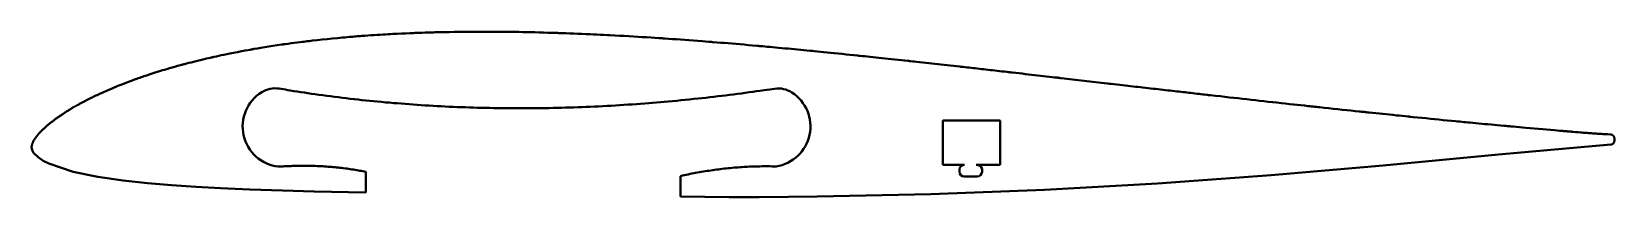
# Model space of a CAD drawing. Header units: millimetres. Extents: x -3 to 433, y 144 to 189.
import ezdxf

# ---------------------------------------------------------------- set-up
doc = ezdxf.new("R2010")
doc.units = ezdxf.units.MM
doc.layers.add('Geometries', color=7, linetype='Continuous')

msp = doc.modelspace()

# ---------------------------------------------------------------- linework, layer by layer
at = {"layer": 'Geometries', "linetype": 'Continuous', "lineweight": 40}
for p, q in [((247.99, 152.68), (248, 164.88)), ((248, 164.88), (263.74, 164.88)), ((263.74, 164.88), (263.72, 152.68)), ((253.92, 152.68), (247.99, 152.68)), ((263.72, 152.68), (257.17, 152.68)), ((89.2, 145.12), (89.2, 150.76)), ((175.82, 143.94), (175.82, 149.6)), ((252.54, 150.81), (252.54, 151.4)), ((257.42, 149.48), (253.87, 149.48)), ((258.75, 151.54), (258.75, 150.77)), ((89.2, 145.12), (75.06, 145.31)), ((189.16, 143.76), (175.82, 143.94))]:
    msp.add_line(p, q, dxfattribs=at)
at = {"layer": 'Geometries', "linetype": 'Continuous', "lineweight": 40, "flags": 128}
for points in [[(-2.69, 157.54), (-2.69, 157.6), (-2.69, 157.66), (-2.69, 157.73), (-2.68, 157.79), (-2.67, 157.85), (-2.66, 157.91), (-2.65, 157.97), (-2.64, 158.03), (-2.61, 158.13), (-2.58, 158.22), (-2.55, 158.31), (-2.52, 158.41), (-2.48, 158.52), (-2.44, 158.63), (-2.39, 158.76), (-2.34, 158.88), (-2.28, 159), (-2.23, 159.12), (-2.18, 159.23), (-2.16, 159.25), (-2.15, 159.28), (-2.14, 159.3), (-2.13, 159.33), (-2.11, 159.35), (-2.1, 159.37), (-2.09, 159.39), (-2.07, 159.43), (-2.05, 159.46), (-2.03, 159.49), (-2.01, 159.53), (-1.99, 159.56), (-1.97, 159.6), (-1.95, 159.63), (-1.92, 159.67), (-1.9, 159.71), (-1.82, 159.83), (-1.74, 159.95), (-1.65, 160.07), (-1.61, 160.12), (-1.58, 160.17), (-1.54, 160.22), (-1.5, 160.27), (-1.46, 160.32), (-1.43, 160.36), (-1.4, 160.4), (-1.36, 160.45), (-1.32, 160.5), (-1.27, 160.56), (-1.22, 160.62), (-1.17, 160.68), (-1.14, 160.72), (-1.11, 160.76), (-1.08, 160.79), (-1.06, 160.82), (-1.03, 160.85), (-1.01, 160.88), (-0.98, 160.92), (-0.95, 160.96), (-0.93, 160.99), (-0.91, 161.01), (-0.89, 161.03), (-0.89, 161.03), (-0.88, 161.05), (-0.87, 161.06), (-0.86, 161.07), (-0.85, 161.08), (-0.77, 161.18), (-0.71, 161.24), (-0.66, 161.3), (-0.61, 161.35), (-0.56, 161.41), (-0.51, 161.47), (-0.46, 161.53), (-0.37, 161.62), (-0.28, 161.71), (-0.19, 161.81), (-0.11, 161.9), (-0.05, 161.95), (0, 162), (0.04, 162.05), (0.09, 162.09), (0.14, 162.14), (0.22, 162.22), (0.31, 162.31), (0.4, 162.39), (0.5, 162.48), (0.6, 162.58), (0.71, 162.68), (0.81, 162.78), (0.92, 162.88), (1.03, 162.98), (1.12, 163.06), (1.21, 163.15), (1.3, 163.22), (1.34, 163.26), (1.38, 163.29), (1.42, 163.33), (1.46, 163.36), (1.5, 163.4), (1.54, 163.43), (1.58, 163.47), (1.69, 163.56), (1.81, 163.66), (2.02, 163.83), (2.24, 164.01), (2.36, 164.1), (2.47, 164.19), (2.57, 164.27), (2.67, 164.35), (2.78, 164.43), (2.89, 164.51), (3, 164.6), (3.19, 164.74), (3.38, 164.88), (3.55, 165.01), (3.73, 165.14), (3.9, 165.27), (4.08, 165.4), (4.26, 165.52), (4.43, 165.65), (4.61, 165.78), (4.79, 165.9), (4.97, 166.03), (5.15, 166.15), (5.33, 166.27), (5.51, 166.39), (5.68, 166.51), (5.85, 166.62), (6.07, 166.77), (6.3, 166.92), (6.54, 167.07), (6.78, 167.22), (7.02, 167.38), (7.24, 167.51), (7.44, 167.64), (7.65, 167.76), (7.84, 167.89), (8.04, 168), (8.23, 168.12), (8.38, 168.21), (8.52, 168.29), (8.67, 168.38), (8.83, 168.47), (8.98, 168.56), (9.14, 168.65), (9.41, 168.81), (9.67, 168.96), (9.73, 168.99), (9.8, 169.03), (9.86, 169.06), (9.92, 169.09), (9.98, 169.13), (10.04, 169.16), (10.1, 169.2), (10.27, 169.29), (10.45, 169.39), (10.63, 169.49), (10.82, 169.59), (11.02, 169.7), (11.22, 169.8), (11.42, 169.91), (11.63, 170.02), (11.83, 170.13), (12.1, 170.27), (12.36, 170.4), (12.61, 170.53), (12.8, 170.63), (12.99, 170.72), (13.17, 170.82), (13.35, 170.91), (13.54, 171), (13.72, 171.09), (13.91, 171.18), (14.25, 171.35), (14.6, 171.52), (14.95, 171.68), (15.31, 171.85), (15.68, 172.02), (15.8, 172.08), (15.91, 172.13), (16.03, 172.19), (16.15, 172.24), (16.27, 172.29), (16.39, 172.35), (16.5, 172.4), (17.11, 172.67), (17.73, 172.95), (18.35, 173.22), (18.99, 173.49), (19.62, 173.76), (19.8, 173.83), (19.97, 173.9), (20.15, 173.98), (20.32, 174.05), (20.5, 174.12), (20.68, 174.19), (20.85, 174.27), (21.03, 174.34), (21.59, 174.56), (22.15, 174.78), (22.83, 175.05), (23.51, 175.31), (24.19, 175.56), (24.77, 175.78), (25.35, 175.99), (25.46, 176.03), (25.58, 176.07), (25.69, 176.12), (25.81, 176.16), (25.92, 176.2), (26.04, 176.24), (26.15, 176.28), (26.26, 176.32), (26.65, 176.46), (27.04, 176.59), (27.44, 176.73), (27.84, 176.87), (28.19, 176.99), (28.54, 177.11), (28.89, 177.22), (29.25, 177.34), (29.6, 177.46), (29.95, 177.58), (30.5, 177.75), (31.05, 177.93), (31.59, 178.1), (32.17, 178.28), (32.75, 178.46), (33.32, 178.63), (33.89, 178.81), (34.46, 178.98), (35.2, 179.19), (35.94, 179.41), (36.69, 179.62), (37.45, 179.83), (38.21, 180.04), (38.45, 180.1), (38.7, 180.17), (38.94, 180.24), (39.18, 180.3), (39.42, 180.36), (39.67, 180.43), (39.9, 180.49), (40.54, 180.66), (41.19, 180.82), (42.24, 181.09), (43.3, 181.35), (44.36, 181.61), (45.43, 181.86), (46.51, 182.1), (46.64, 182.13), (46.77, 182.16), (46.9, 182.19), (47.03, 182.22), (47.16, 182.25), (47.29, 182.28), (47.42, 182.31), (48.15, 182.47), (48.79, 182.61), (49.45, 182.75), (50.22, 182.91), (51.01, 183.08), (51.79, 183.24), (52.85, 183.45), (53.92, 183.65), (54.99, 183.86), (56.07, 184.06), (56.75, 184.18), (57.43, 184.3), (57.64, 184.34), (57.86, 184.38), (58.07, 184.42), (58.29, 184.45), (58.49, 184.49), (59.42, 184.65), (60.34, 184.8), (61.45, 184.98), (62.56, 185.16), (63.67, 185.33), (64.86, 185.51), (66.06, 185.69), (66.21, 185.71), (66.35, 185.73), (66.5, 185.75), (66.64, 185.77), (66.78, 185.79), (66.93, 185.81), (67.08, 185.83), (67.88, 185.94), (68.7, 186.05), (69.53, 186.16), (70.36, 186.27), (71.2, 186.38), (71.68, 186.44), (72.16, 186.5), (72.65, 186.56), (73.14, 186.62), (73.63, 186.68), (74.11, 186.73), (74.58, 186.79), (75.89, 186.93), (77.19, 187.08), (78.6, 187.22), (80.02, 187.37), (81.44, 187.5), (82.11, 187.57), (82.77, 187.63), (83.44, 187.68), (84.1, 187.74), (84.77, 187.8), (85.19, 187.83), (85.6, 187.87), (86.02, 187.9), (86.44, 187.94), (86.86, 187.97), (87.28, 188), (87.69, 188.03), (88.1, 188.06), (88.95, 188.13), (89.82, 188.19), (90.68, 188.25), (91.52, 188.3), (92.36, 188.36), (93.2, 188.41), (94.05, 188.46), (94.72, 188.5), (95.39, 188.54), (96.05, 188.58), (96.7, 188.61), (97.88, 188.67), (99.05, 188.73), (100.21, 188.78), (101.37, 188.83), (101.84, 188.85), (102.31, 188.87), (102.78, 188.89), (103.26, 188.91), (103.74, 188.92), (104.22, 188.94), (104.7, 188.96), (105.59, 188.99), (106.49, 189.01), (107.4, 189.04), (107.85, 189.05), (108.31, 189.07), (108.75, 189.08), (109.19, 189.09), (109.63, 189.1), (110.07, 189.11), (111.11, 189.13), (112.16, 189.15), (113.5, 189.17), (114.84, 189.19), (115.14, 189.2), (115.43, 189.2), (115.72, 189.2), (116.02, 189.21), (116.31, 189.21), (116.6, 189.21), (116.9, 189.22), (118.12, 189.23), (119.36, 189.23), (120.59, 189.24), (121.78, 189.24), (122.97, 189.24), (124.17, 189.23), (125.37, 189.22), (126.43, 189.22), (127.5, 189.21), (127.78, 189.2), (128.06, 189.2), (128.34, 189.2), (128.62, 189.19), (128.9, 189.19), (129.16, 189.19), (130.25, 189.17), (131.34, 189.16), (132.44, 189.14), (133.54, 189.11), (134.64, 189.09), (135.75, 189.07), (136.95, 189.04), (138.15, 189), (139.35, 188.97), (140.57, 188.93), (141.77, 188.9), (141.9, 188.89), (142.04, 188.89), (142.17, 188.88), (142.31, 188.88), (142.44, 188.87), (142.58, 188.87), (142.71, 188.86), (143.5, 188.84), (144.3, 188.81), (145.39, 188.77), (146.49, 188.73), (147.59, 188.68), (148.69, 188.64), (149.81, 188.59), (150.93, 188.54), (151.87, 188.5), (152.82, 188.45), (153.77, 188.41), (154.73, 188.36), (155.68, 188.31), (155.81, 188.3), (155.93, 188.3), (156.06, 188.29), (156.18, 188.29), (156.31, 188.28), (156.43, 188.27), (157.7, 188.21), (158.99, 188.14), (160.29, 188.06), (161.59, 187.99), (162.9, 187.91), (164.09, 187.84), (165.29, 187.77), (166.49, 187.7), (167.7, 187.62), (168.76, 187.55), (169.83, 187.48), (170.07, 187.47), (170.3, 187.45), (170.53, 187.44), (170.76, 187.42), (170.99, 187.4), (171.22, 187.39), (171.45, 187.37), (172.54, 187.3), (173.63, 187.22), (174.73, 187.15), (175.84, 187.07), (176.95, 186.99), (178.07, 186.9), (179.33, 186.81), (180.59, 186.72), (181.87, 186.62), (182.71, 186.55), (183.56, 186.49), (183.82, 186.46), (184.08, 186.44), (184.33, 186.43), (184.58, 186.41), (184.83, 186.39), (185.85, 186.3), (186.87, 186.22), (187.9, 186.14), (188.94, 186.05), (189.99, 185.96), (191.1, 185.87), (192.22, 185.77), (193.35, 185.68), (194.48, 185.58), (195.63, 185.48), (196.77, 185.38), (197.31, 185.33), (197.39, 185.32), (197.48, 185.31), (197.56, 185.31), (197.64, 185.3), (197.72, 185.29), (198.41, 185.23), (199.03, 185.18), (199.65, 185.12), (200.4, 185.05), (201.15, 184.98), (201.9, 184.91), (202.76, 184.83), (203.63, 184.75), (204.5, 184.67), (205.38, 184.59), (206.27, 184.51), (207.16, 184.42), (208.01, 184.34), (208.86, 184.26), (209.72, 184.18), (210.58, 184.09), (211.45, 184.01), (212.09, 183.95), (212.59, 183.9), (213.5, 183.81), (214.32, 183.73), (215.14, 183.65), (216.12, 183.55), (217.1, 183.45), (218.1, 183.35), (219.17, 183.24), (220.24, 183.13), (221.33, 183.02), (222.42, 182.91), (223.52, 182.8), (224.49, 182.7), (224.92, 182.65), (224.99, 182.65), (225.05, 182.64), (225.12, 182.63), (225.19, 182.63), (225.25, 182.62), (225.87, 182.55), (226.5, 182.49), (227.25, 182.41), (228, 182.33), (228.76, 182.25), (229.58, 182.17), (230.4, 182.08), (231.23, 181.99), (232.07, 181.9), (232.91, 181.81), (233.81, 181.72), (234.72, 181.62), (235.64, 181.52), (236.56, 181.42), (237.48, 181.32), (238.42, 181.22), (238.53, 181.21), (238.64, 181.2), (238.75, 181.19), (238.86, 181.17), (238.97, 181.16), (239.07, 181.15), (239.17, 181.14), (239.71, 181.08), (240.2, 181.03), (240.69, 180.98), (241.58, 180.88), (242.47, 180.78), (243.28, 180.69), (244.11, 180.6), (244.94, 180.51), (245.77, 180.42), (246.62, 180.33), (247.45, 180.23), (248.29, 180.14), (249.13, 180.05), (249.99, 179.95), (250.86, 179.86), (251.74, 179.76), (252.52, 179.67), (252.6, 179.66), (252.69, 179.65), (252.77, 179.64), (252.84, 179.63), (252.92, 179.63), (252.99, 179.62), (253.06, 179.61), (253.58, 179.55), (254.1, 179.49), (254.64, 179.43), (255.17, 179.37), (255.73, 179.31), (256.29, 179.25), (256.86, 179.18), (257.44, 179.12), (258.02, 179.05), (258.61, 178.99), (259.2, 178.92), (259.8, 178.85), (260.41, 178.78), (261.03, 178.71), (261.65, 178.64), (262.28, 178.57), (262.92, 178.5), (263.56, 178.43), (264.22, 178.35), (264.9, 178.28), (265.58, 178.2), (266.03, 178.15), (266.49, 178.1), (266.58, 178.08), (266.68, 178.07), (266.78, 178.06), (266.87, 178.05), (266.97, 178.04), (267.07, 178.03), (267.16, 178.02), (268.05, 177.92), (268.92, 177.82), (269.79, 177.72), (270.66, 177.62), (271.51, 177.52), (272.35, 177.43), (273.18, 177.33), (274, 177.24), (274.82, 177.14), (275.63, 177.05), (276.43, 176.96), (277.23, 176.87), (278.02, 176.78), (278.71, 176.7), (279.4, 176.62), (279.61, 176.6), (279.83, 176.57), (280.04, 176.55), (280.25, 176.52), (280.48, 176.5), (290, 175.4), (292.35, 175.13), (293.38, 175.01), (293.83, 174.96), (293.88, 174.96), (293.92, 174.95), (293.97, 174.95), (294.02, 174.94), (294.07, 174.93), (294.13, 174.93), (294.18, 174.92), (294.24, 174.91), (295.04, 174.82), (295.84, 174.73), (296.63, 174.64), (297.42, 174.55), (298.2, 174.46), (298.9, 174.38), (299.59, 174.3), (300.28, 174.22), (300.96, 174.14), (301.64, 174.07), (302.31, 173.99), (302.97, 173.91), (303.69, 173.83), (304.41, 173.75), (305.12, 173.67), (305.82, 173.59), (306.51, 173.51), (307.2, 173.43), (307.88, 173.35), (308.55, 173.28), (309.21, 173.2), (309.87, 173.13), (310.5, 173.05), (311.13, 172.98), (311.76, 172.91), (312.37, 172.84), (312.94, 172.78), (313.49, 172.71), (314.05, 172.65), (314.59, 172.59), (315.13, 172.53), (315.66, 172.47), (316.19, 172.41), (316.76, 172.34), (317.33, 172.28), (317.89, 172.21), (318.44, 172.15), (318.98, 172.09), (319.48, 172.03), (319.97, 171.98), (320.46, 171.92), (320.78, 171.89), (321.09, 171.85), (321.37, 171.82), (321.49, 171.81), (321.51, 171.8), (321.53, 171.8), (321.55, 171.8), (321.57, 171.8), (321.59, 171.79), (321.62, 171.79), (322.98, 171.64), (324.34, 171.49), (325.57, 171.35), (326.8, 171.21), (328.01, 171.07), (329.23, 170.94), (330.43, 170.8), (331.61, 170.67), (332.78, 170.54), (333.95, 170.41), (335.11, 170.28), (336.3, 170.15), (337.48, 170.02), (338.66, 169.89), (339.83, 169.76), (341, 169.64), (342.16, 169.51), (343.31, 169.38), (344.46, 169.26), (345.46, 169.15), (346.46, 169.04), (347.46, 168.93), (348.44, 168.82), (348.89, 168.78), (349.34, 168.73), (349.8, 168.68), (350.26, 168.63), (350.72, 168.58), (351.19, 168.53), (351.65, 168.48), (352.88, 168.35), (354.12, 168.21), (355.36, 168.08), (356.61, 167.95), (357.86, 167.82), (359.12, 167.68), (360.24, 167.57), (361.36, 167.45), (362.48, 167.33), (362.81, 167.3), (363.15, 167.26), (363.49, 167.22), (363.83, 167.19), (364.17, 167.15), (364.51, 167.12), (364.84, 167.08), (365.18, 167.05), (366.15, 166.95), (367.1, 166.85), (368.06, 166.75), (369, 166.65), (369.94, 166.56), (370.87, 166.46), (371.8, 166.37), (372.72, 166.27), (373.52, 166.19), (374.32, 166.11), (375.11, 166.03), (375.89, 165.95), (376.02, 165.94), (376.15, 165.92), (376.28, 165.91), (376.41, 165.9), (376.53, 165.88), (376.67, 165.87), (377.33, 165.8), (378.51, 165.69), (379.71, 165.57), (380.91, 165.45), (382.1, 165.33), (383.28, 165.21), (384.45, 165.1), (385.6, 164.98), (386.74, 164.87), (387.88, 164.76), (389, 164.65), (389.58, 164.6), (390.16, 164.54), (390.73, 164.49), (391.29, 164.43), (391.86, 164.38), (392.43, 164.33), (393.01, 164.27), (393.8, 164.2), (394.6, 164.12), (395.41, 164.05), (396.23, 163.97), (397.07, 163.89), (397.91, 163.81), (398.77, 163.73), (399.63, 163.66), (400.49, 163.58), (401.36, 163.5), (402.25, 163.42), (402.49, 163.39), (402.73, 163.37), (402.97, 163.35), (403.22, 163.33), (403.46, 163.31), (403.71, 163.28), (403.96, 163.26), (404.2, 163.24), (404.95, 163.17), (405.7, 163.11), (406.58, 163.03), (407.47, 162.95), (408.34, 162.87), (409.52, 162.77), (410.68, 162.66), (411.84, 162.56), (412.99, 162.46), (414.07, 162.37), (415.15, 162.27), (416.22, 162.18), (416.93, 162.12), (417.63, 162.06), (417.83, 162.04), (417.86, 162.04), (417.89, 162.04), (417.93, 162.03), (417.97, 162.03), (418.01, 162.03), (418.18, 162.01), (418.36, 162), (418.56, 161.98), (418.75, 161.96), (418.95, 161.95), (419.18, 161.93), (419.4, 161.91), (419.62, 161.89), (419.83, 161.87), (420.04, 161.85), (420.23, 161.84), (420.42, 161.82), (420.61, 161.81), (420.79, 161.79), (420.97, 161.78), (421.08, 161.77), (421.19, 161.76), (421.21, 161.76), (421.24, 161.75), (421.27, 161.75), (421.3, 161.75), (421.32, 161.75), (421.36, 161.74), (422.05, 161.69), (422.73, 161.63), (423.41, 161.58), (423.82, 161.54), (424.22, 161.51), (424.31, 161.5), (424.4, 161.5), (424.49, 161.49), (424.58, 161.48), (424.67, 161.48), (424.76, 161.47), (424.86, 161.46), (425.26, 161.43), (425.66, 161.4), (426.06, 161.37), (426.4, 161.34), (426.74, 161.32), (427.08, 161.29), (427.41, 161.27), (427.73, 161.25), (428.05, 161.23), (428.18, 161.22), (428.32, 161.21), (428.46, 161.2), (428.61, 161.19), (428.75, 161.18), (428.9, 161.17), (429.04, 161.16), (429.18, 161.15), (429.64, 161.13), (430.09, 161.1), (430.88, 161.06), (431.67, 161.02)], [(65.41, 173.6), (67.11, 173.32), (67.78, 173.22), (68.45, 173.11)], [(68.45, 173.11), (69.42, 172.95), (70.39, 172.8), (71.36, 172.65), (72.33, 172.51), (73.31, 172.36), (74.28, 172.22), (75.25, 172.08), (76.33, 171.93), (77.4, 171.79), (78.48, 171.64), (79.55, 171.5), (80.63, 171.36), (81.71, 171.23), (82.79, 171.1), (83.87, 170.97), (84.95, 170.84), (86.03, 170.72), (87.1, 170.6), (88.16, 170.48), (89.23, 170.37), (90.3, 170.26), (91.38, 170.15), (92.47, 170.05), (93.56, 169.94), (94.65, 169.84), (95.75, 169.75), (96.82, 169.65), (97.89, 169.57), (98.97, 169.48), (100.05, 169.39), (101.15, 169.31), (102.25, 169.23), (103.35, 169.16), (104.45, 169.08), (105.56, 169.01), (106.66, 168.94), (107.77, 168.88), (108.88, 168.82), (109.98, 168.76), (111.09, 168.7), (112.2, 168.65), (113.31, 168.6), (114.4, 168.55), (115.49, 168.51), (116.58, 168.47), (117.68, 168.43), (118.79, 168.4), (119.91, 168.37), (121.03, 168.34), (122.15, 168.31), (123.27, 168.29), (124.4, 168.27), (125.52, 168.25), (126.64, 168.23), (127.77, 168.22), (128.9, 168.21), (130.02, 168.21), (131.15, 168.2), (132.28, 168.21), (133.42, 168.21), (134.45, 168.21), (135.49, 168.22), (136.53, 168.23), (137.57, 168.25), (138.61, 168.26), (139.66, 168.28), (140.79, 168.3), (141.93, 168.33), (143.07, 168.36), (144.21, 168.39), (145.35, 168.42), (146.47, 168.46), (147.59, 168.5), (148.71, 168.54), (149.84, 168.58), (150.98, 168.63), (152.13, 168.69), (153.28, 168.74), (154.43, 168.8), (155.59, 168.86), (156.74, 168.92), (157.89, 168.99), (159.05, 169.06), (160.21, 169.13), (161.36, 169.21), (162.52, 169.29), (163.68, 169.37), (164.84, 169.45), (166.01, 169.54), (167.07, 169.62), (168.14, 169.71), (169.21, 169.8), (170.28, 169.89), (171.35, 169.98), (172.42, 170.08), (173.59, 170.18), (174.76, 170.29), (175.93, 170.4), (177.1, 170.52), (178.27, 170.64), (179.45, 170.76), (180.62, 170.89), (181.7, 171), (182.78, 171.12), (183.86, 171.24), (184.94, 171.37), (186.03, 171.5), (187.11, 171.62), (188.19, 171.76), (189.28, 171.89), (190.36, 172.03), (191.45, 172.17), (192.54, 172.31), (193.63, 172.45), (194.65, 172.59), (195.68, 172.73), (196.71, 172.88), (197.74, 173.02), (198.77, 173.17)], [(198.77, 173.17), (199.58, 173.28), (200.39, 173.4), (201.66, 173.59)], [(75.02, 145.31), (66.33, 145.59), (57.32, 145.93), (49.23, 146.29), (42.53, 146.66), (35.81, 147.11), (29.14, 147.66), (22.45, 148.37), (15.49, 149.37), (8.7, 150.77), (2, 153.01), (0.48, 153.79), (-0.93, 154.75), (-2.14, 155.95), (-2.52, 156.71), (-2.69, 157.54)], [(431.75, 158.26), (400.8, 155.48), (369.11, 152.49), (338.25, 149.82), (307.01, 147.54), (275.94, 145.81), (244.67, 144.62), (213.38, 143.96), (205.49, 143.87), (197.42, 143.8), (189.16, 143.76)], [(431.67, 161.02), (431.75, 161.01), (431.83, 161), (431.91, 160.98), (431.98, 160.96), (432.05, 160.93), (432.13, 160.89), (432.19, 160.85), (432.26, 160.81), (432.32, 160.76), (432.38, 160.71), (432.43, 160.65), (432.48, 160.59), (432.53, 160.53), (432.57, 160.46), (432.6, 160.39), (432.63, 160.31), (432.65, 160.24), (432.67, 160.16), (432.68, 160.08), (432.69, 160.01)], [(432.69, 159.22), (432.69, 159.15), (432.68, 159.08), (432.67, 159), (432.65, 158.93), (432.62, 158.86), (432.59, 158.79), (432.55, 158.73), (432.51, 158.67), (432.47, 158.61), (432.42, 158.55), (432.36, 158.5), (432.31, 158.46), (432.25, 158.41), (432.18, 158.38), (432.11, 158.34), (432.05, 158.32), (431.97, 158.29), (431.9, 158.28), (431.83, 158.26), (431.75, 158.26)], [(432.69, 160.01), (432.69, 159.61), (432.69, 159.22)], [(89.2, 150.76), (88.8, 150.84), (88.39, 150.92), (87.99, 150.99), (87.59, 151.06), (87.19, 151.14), (86.79, 151.2), (86.32, 151.28), (85.85, 151.36), (85.39, 151.43), (84.92, 151.5), (84.45, 151.57), (83.98, 151.64), (83.51, 151.7), (83.04, 151.76), (82.57, 151.81), (82.11, 151.87), (81.64, 151.92), (81.18, 151.97), (80.71, 152.01), (80.25, 152.06), (79.78, 152.1), (79.32, 152.14), (78.85, 152.17), (78.39, 152.2), (77.88, 152.24), (77.37, 152.27), (76.86, 152.29), (76.35, 152.32), (75.84, 152.34), (75.3, 152.36), (74.75, 152.37), (74.21, 152.39), (73.66, 152.4), (73.12, 152.4), (72.57, 152.41), (72.05, 152.41), (71.53, 152.4), (71.01, 152.4), (70.48, 152.39), (69.96, 152.38), (69.52, 152.37), (69.08, 152.36), (68.64, 152.35), (68.19, 152.33), (67.74, 152.31), (67.3, 152.29), (66.87, 152.27), (66.45, 152.25), (66.02, 152.23), (65.59, 152.21), (65.16, 152.18)], [(175.82, 149.6), (176.34, 149.72), (176.87, 149.83), (177.39, 149.94), (177.91, 150.05), (178.43, 150.16), (178.95, 150.26), (179.46, 150.36), (179.97, 150.46), (180.48, 150.55), (181, 150.64), (181.53, 150.74), (182.05, 150.82), (182.57, 150.91), (183.09, 150.99), (183.61, 151.07), (184.13, 151.15), (184.65, 151.23), (185.17, 151.3), (185.69, 151.37), (186.21, 151.44), (186.73, 151.5), (187.25, 151.57), (187.77, 151.63), (188.34, 151.69), (188.91, 151.75), (189.48, 151.8), (190.05, 151.86), (190.62, 151.91), (191.14, 151.95), (191.66, 151.99), (192.18, 152.03), (192.69, 152.06), (193.21, 152.09), (193.73, 152.12), (194.25, 152.15), (194.81, 152.18), (195.38, 152.2), (195.95, 152.22), (196.52, 152.24), (197.08, 152.25), (197.65, 152.26), (198.22, 152.27), (198.78, 152.28), (199.35, 152.28), (199.91, 152.27), (200.47, 152.27), (201.02, 152.26), (201.58, 152.25), (202.13, 152.24)]]:
    msp.add_lwpolyline(points, dxfattribs=at)
at = {"layer": 'Geometries', "linetype": 'Continuous', "lineweight": 40}
for centre, radius, start, end in [((66.45, 163.21), 11.1, 121.8578, 263.3151), ((64.29, 166.69), 7, 80.7987, 121.8578), ((202.67, 166.66), 7, 57.301, 98.2429), ((200.45, 163.21), 11.1, 278.7104, 57.301)]:
    msp.add_arc(centre, radius, start, end, dxfattribs=at)
for centre, major_axis, start_param, end_param in [((253.92, 151.35), (-1.38, -0.03), 4.693509, 6.225335), ((257.17, 151.08), (-1.65, -0.03), 3.412111, 4.693509), ((253.92, 150.81), (-1.38, -0.03), 6.264306, 7.799626), ((257.41, 150.77), (-1.34, -0.02), 1.563619, 3.122713)]:
    msp.add_ellipse(centre, major_axis=major_axis, ratio=0.965914, start_param=start_param, end_param=end_param, dxfattribs=at)

doc.saveas('drawing.dxf')
